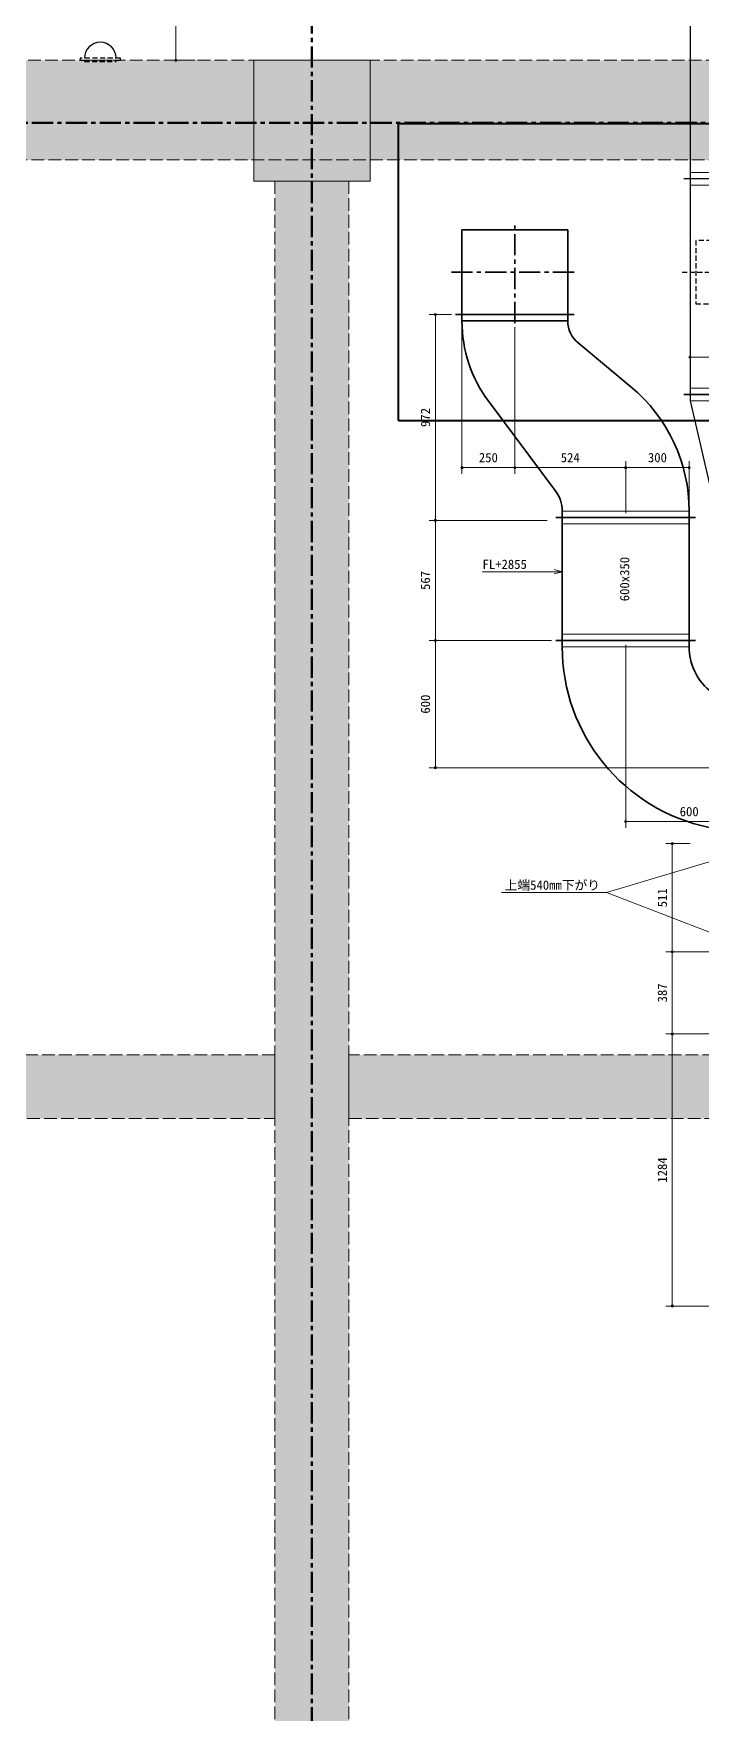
# Model space of a CAD drawing. Units: millimetres at full size, sheet at 1:20. Extents: x -22133 to 21270, y -10253 to 9090.
# Drawn here: x -7445 to -4290, y -3699 to 4230 of the extents above; entities that cross this region are included whole.
import ezdxf
from ezdxf.enums import TextEntityAlignment as Align

# ---------------------------------------------------------------- set-up
doc = ezdxf.new("R2010")
doc.units = ezdxf.units.MM
doc.header["$LTSCALE"] = 20
doc.header["$PDMODE"] = 32
doc.header["$PDSIZE"] = 10
for name, pattern in [('CHAIN1', [8, 5, -1, 1, -1]), ('DASHED1', [1.8, 1.2, -0.6]), ('DASHED3', [4, 3, -1])]:
    doc.linetypes.add(name, pattern=pattern)
for name, color, linetype, lineweight in [('0-1_階なし_梁', 9, 'DASHED3', 15), ('4-0_無題1', 134, 'Continuous', 50), ('4-1_階なし_柱', 9, 'Continuous', 15), ('4-5_寸法', 2, 'Continuous', 30), ('4-7_ダクト－ＥＡ・角ダクト：排気', 2, 'Continuous', 30), ('4-8_ダクト－ＳＡ・角ダクト：空調（往）', 6, 'Continuous', 35), ('5-0_無題1', 5, 'Continuous', 40), ('6-0_無題1', 7, 'Continuous', 15), ('8-0_無題1', 7, 'Continuous', 15)]:
    doc.layers.add(name, color=color, linetype=linetype, lineweight=lineweight)
doc.styles.add('ＭＳ ゴシック', font='')
doc.styles.get('ＭＳ ゴシック').set_extended_font_data('MS Gothic')

# ---------------------------------------------------------------- blocks, each defined once
blk = doc.blocks.new('グループ部品-8')
at = {"layer": '5-0_無題1'}
for p, q in [((-5721.8, 2404.25), (-5721.8, 3804.25)), ((-571.8, 3804.25), (-5721.8, 3804.25)), ((-571.8, 3804.25), (-571.8, 2404.25)), ((-5721.8, 2404.25), (-571.8, 2404.25))]:
    blk.add_line(p, q, dxfattribs=at)

msp = doc.modelspace()

# ---------------------------------------------------------------- linework, layer by layer
at = {"layer": '0-1_階なし_梁', "color": 7}
for points in [[(-11855.3, 3634.25), (13069.7, 3634.25), (13069.7, 4104.25), (-11855.3, 4104.25)], [(-11855.3, 3634.25), (13069.7, 3634.25), (13069.7, 4104.25), (-11855.3, 4104.25)], [(-6305.3, -3965.75), (-5955.3, -3965.75), (-5955.3, 3534.25), (-6305.3, 3534.25)], [(-6305.3, -3965.75), (-5955.3, -3965.75), (-5955.3, 3534.25), (-6305.3, 3534.25)], [(-11955.3, -890.75), (-6305.3, -890.75), (-6305.3, -590.75), (-11955.3, -590.75)], [(-11955.3, -890.75), (-6305.3, -890.75), (-6305.3, -590.75), (-11955.3, -590.75)], [(-5955.3, -890.75), (-305.3, -890.75), (-305.3, -590.75), (-5955.3, -590.75)], [(-5955.3, -890.75), (-305.3, -890.75), (-305.3, -590.75), (-5955.3, -590.75)]]:
    msp.add_lwpolyline(points, close=True, dxfattribs=at)
at = {"layer": '0-1_階なし_梁'}
for points in [[(-11855.3, 4104.25), (13069.7, 3634.25), (13069.7, 4104.25)], [(-11855.3, 4104.25), (-11855.3, 3634.25), (13069.7, 3634.25)], [(-6305.3, 3534.25), (-5955.3, -3965.75), (-5955.3, 3534.25)], [(-6305.3, 3534.25), (-6305.3, -3965.75), (-5955.3, -3965.75)], [(-11955.3, -590.75), (-6305.3, -890.75), (-6305.3, -590.75)], [(-11955.3, -590.75), (-11955.3, -890.75), (-6305.3, -890.75)], [(-5955.3, -590.75), (-305.3, -890.75), (-305.3, -590.75)], [(-5955.3, -590.75), (-5955.3, -890.75), (-305.3, -890.75)]]:
    msp.add_solid(points, dxfattribs=at)
at = {"layer": '4-0_無題1', "linetype": 'CHAIN1'}
for p, q in [((-6130.3, 8490.14), (-6130.3, -10252.91)), ((-21532.86, 3809.25), (21269.7, 3809.25))]:
    msp.add_line(p, q, dxfattribs=at)
at = {"layer": '4-1_階なし_柱', "color": 7}
msp.add_lwpolyline([(-6405.3, 3534.25), (-5855.3, 3534.25), (-5855.3, 4104.25), (-6405.3, 4104.25)], close=True, dxfattribs=at)
msp.add_lwpolyline([(-6405.3, 3534.25), (-5855.3, 3534.25), (-5855.3, 4104.25), (-6405.3, 4104.25)], close=True, dxfattribs=at)
at = {"layer": '4-1_階なし_柱'}
for points in [[(-6405.3, 4104.25), (-5855.3, 3534.25), (-5855.3, 4104.25)], [(-6405.3, 4104.25), (-6405.3, 3534.25), (-5855.3, 3534.25)]]:
    msp.add_solid(points, dxfattribs=at)
at = {"layer": '4-5_寸法', "linetype": 'DASHED1'}
msp.add_line((-7205.3, 4104.25), (-7055.3, 4104.25), dxfattribs=at)
msp.add_lwpolyline([(-7035.3, 4114.25), (-7225.3, 4114.25), (-7225.3, 4104.25), (-7205.3, 4104.25), (-7205.3, 4099.25), (-7055.3, 4099.25), (-7055.3, 4104.25), (-7035.3, 4104.25)], close=True, dxfattribs=at)
at = {"layer": '4-5_寸法'}
msp.add_arc((-7130.3, 4114.25), 75, 0, 180, dxfattribs=at)
at = {"layer": '4-7_ダクト－ＥＡ・角ダクト：排気'}
for p, q in [((-4344.34, 4294.98), (-4344.34, 3574.98)), ((-4344.34, 3574.98), (-4344.34, 3544.98)), ((-4344.34, 3544.98), (-4374.34, 3544.98)), ((-4344.34, 3544.98), (-4344.34, 3514.98)), ((-4344.34, 3514.98), (-4344.34, 2557.01)), ((-4344.34, 2557.01), (-4344.34, 2527.01)), ((-4344.34, 2527.01), (-4374.34, 2527.01)), ((-4344.34, 2527.01), (-4344.34, 2497.01)), ((-4344.34, 2497.01), (-4194.34, 1852.01))]:
    msp.add_line(p, q, dxfattribs=at)
at = {"layer": '4-7_ダクト－ＥＡ・角ダクト：排気', "color": 7, "lineweight": 15}
for p, q in [((-3644.34, 3574.98), (-4344.34, 3574.98)), ((-3644.34, 3514.98), (-4344.34, 3514.98)), ((-3644.34, 2557.01), (-4344.34, 2557.01)), ((-4344.34, 2497.01), (-3644.34, 2497.01))]:
    msp.add_line(p, q, dxfattribs=at)
at = {"layer": '4-7_ダクト－ＥＡ・角ダクト：排気', "linetype": 'DASHED1'}
msp.add_line((-4381.8, 3104.25), (-3601.8, 3104.25), dxfattribs=at)
at = {"layer": '4-7_ダクト－ＥＡ・角ダクト：排気'}
for points in [[(-3614.34, 3544.98), (-3644.34, 3544.98), (-4344.34, 3544.98), (-4374.34, 3544.98)], [(-3614.34, 3544.98), (-3644.34, 3544.98), (-4344.34, 3544.98)], [(-4374.34, 2527.01), (-4344.34, 2527.01), (-3644.34, 2527.01), (-3614.34, 2527.01)], [(-3614.34, 2527.01), (-3644.34, 2527.01), (-4344.34, 2527.01)]]:
    msp.add_lwpolyline(points, dxfattribs=at)
at = {"layer": '4-7_ダクト－ＥＡ・角ダクト：排気', "linetype": 'DASHED1'}
msp.add_lwpolyline([(-3666.8, 3254.25), (-4316.8, 3254.25), (-4316.8, 2954.25), (-3666.8, 2954.25)], dxfattribs=at)
at = {"layer": '4-8_ダクト－ＳＡ・角ダクト：空調（往）', "linetype": 'CHAIN1'}
for p, q in [((-5171.8, 2864.25), (-5171.8, 3344.25)), ((-5471.8, 3104.25), (-4871.8, 3104.25))]:
    msp.add_line(p, q, dxfattribs=at)
at = {"layer": '4-8_ダクト－ＳＡ・角ダクト：空調（往）'}
for p, q in [((-5421.8, 3304.25), (-4921.8, 3304.25)), ((-5421.8, 2904.25), (-5421.8, 2874.25)), ((-5421.8, 2874.25), (-4921.8, 2874.25)), ((-4921.8, 2904.25), (-4921.8, 2874.25)), ((-4623.47, 2562.9), (-4872.91, 2770.08)), ((-5294.89, 2493.23), (-4980.6, 2073.77)), ((-4948.14, 1946.33), (-4948.14, 1976.33)), ((-4948.14, 1916.33), (-4948.14, 1946.33)), ((-4948.14, 1395.27), (-4948.14, 1916.33)), ((-4348.14, 1946.33), (-4348.14, 1976.33)), ((-4348.14, 1946.33), (-4318.14, 1946.33)), ((-4348.14, 1916.33), (-4348.14, 1946.33)), ((-4348.14, 1395.27), (-4348.14, 1916.33)), ((-4948.14, 1365.27), (-4948.14, 1395.27)), ((-4948.14, 1365.27), (-4948.14, 1335.27)), ((-4348.14, 1365.27), (-4348.14, 1395.27)), ((-4348.14, 1365.27), (-4348.14, 1335.27))]:
    msp.add_line(p, q, dxfattribs=at)
at = {"layer": '4-8_ダクト－ＳＡ・角ダクト：空調（往）', "color": 7, "lineweight": 15}
for p, q in [((-4948.14, 1976.33), (-4348.14, 1976.33)), ((-4948.14, 1916.33), (-4348.14, 1916.33)), ((-5324.56, 1690.27), (-5114.56, 1690.27)), ((-4948.14, 1690.27), (-5324.56, 1690.27)), ((-4948.14, 1690.27), (-4986.78, 1700.62)), ((-4948.14, 1690.27), (-4986.78, 1679.91)), ((-4948.14, 1395.27), (-4348.14, 1395.27)), ((-4948.14, 1335.27), (-4348.14, 1335.27))]:
    msp.add_line(p, q, dxfattribs=at)
at = {"layer": '4-8_ダクト－ＳＡ・角ダクト：空調（往）'}
for points in [[(-5421.8, 3304.25), (-5421.8, 2904.25), (-4921.8, 2904.25), (-4921.8, 3304.25)], [(-5451.8, 2904.25), (-5421.8, 2904.25), (-4921.8, 2904.25), (-4891.8, 2904.25)], [(-4978.14, 1946.33), (-4948.14, 1946.33), (-4348.14, 1946.33)], [(-4978.14, 1946.33), (-4948.14, 1946.33), (-4348.14, 1946.33), (-4318.14, 1946.33)], [(-4978.14, 1365.27), (-4948.14, 1365.27), (-4348.14, 1365.27), (-4318.14, 1365.27)], [(-4978.14, 1365.27), (-4948.14, 1365.27), (-4348.14, 1365.27), (-4318.14, 1365.27)]]:
    msp.add_lwpolyline(points, dxfattribs=at)
for centre, radius, start, end in [((-4786.39, 2874.25), 635.42, 180, 216.84387), ((-4786.39, 2874.25), 135.42, 180, 230.28867), ((-5110.64, 1976.33), 762.5, 0, 50.28867), ((-5110.64, 1976.33), 162.5, 0, 36.84387), ((-4078.14, 1335.27), 870, 180, 258.31524), ((-4078.14, 1335.27), 270, 180, 229.26313)]:
    msp.add_arc(centre, radius, start, end, dxfattribs=at)
at = {"layer": '6-0_無題1'}
for p, q in [((-6773.63, 4524.98), (-6773.63, 4104.25)), ((-6682.24, 4104.25), (-6803.63, 4104.25)), ((-5471.8, 2904.25), (-5577.22, 2904.25)), ((-5547.22, 2904.25), (-5547.22, 1932.59)), ((-5421.8, 2854.25), (-5421.8, 2151.79)), ((-5171.8, 2844.25), (-5171.8, 2151.79)), ((-4344.34, 2611.46), (-4344.34, 2732.84)), ((-3994.34, 2702.84), (-4344.34, 2702.84)), ((-5421.8, 2181.79), (-5171.8, 2181.79)), ((-5171.8, 2181.79), (-4648.14, 2181.79)), ((-4648.14, 1966.33), (-4648.14, 2211.79)), ((-4648.14, 2181.79), (-4348.14, 2181.79)), ((-4348.14, 1869.52), (-4348.14, 2211.79)), ((-5019.73, 1932.59), (-5577.22, 1932.59)), ((-5547.22, 1932.59), (-5547.22, 1365.27)), ((-4998.14, 1365.27), (-5577.22, 1365.27)), ((-5547.22, 1365.27), (-5547.22, 765.27)), ((-4648.14, 1345.27), (-4648.14, 481.02)), ((-4068.14, 765.27), (-5577.22, 765.27)), ((-4048.14, 511.02), (-4648.14, 511.02)), ((-4344.34, 406.67), (-4458.18, 406.67)), ((-4428.18, 406.67), (-4428.18, -104.16)), ((-4244.34, -104.16), (-4458.18, -104.16)), ((-4428.18, -104.16), (-4428.18, -491.48)), ((-4244.34, -491.48), (-4458.18, -491.48)), ((-4428.18, -491.48), (-4428.18, -1775.91)), ((-3756.41, -1775.91), (-4458.18, -1775.91))]:
    msp.add_line(p, q, dxfattribs=at)
for p in [(-6773.63, 4104.25), (-5547.22, 2904.25), (-4344.34, 2702.84), (-5421.8, 2181.79), (-5171.8, 2181.79), (-4648.14, 2181.79), (-4348.14, 2181.79), (-5547.22, 1932.59), (-5547.22, 1365.27), (-5547.22, 765.27), (-4648.14, 511.02), (-4428.18, 406.67), (-4428.18, -104.16), (-4428.18, -491.48), (-4428.18, -1775.91)]:
    msp.add_point(p, dxfattribs=at)
at = {"layer": '8-0_無題1'}
for p, q in [((-3966.42, 406.67), (-4739.59, 175.81)), ((-4739.59, 175.81), (-5234.59, 175.81)), ((-4011.34, -104.16), (-4739.59, 175.81))]:
    msp.add_line(p, q, dxfattribs=at)

# ---------------------------------------------------------------- block references
at = {"layer": '5-0_無題1'}
msp.add_blockref('グループ部品-8', (0, 0), dxfattribs=at)

# ---------------------------------------------------------------- texts
at = {"layer": '4-8_ダクト－ＳＡ・角ダクト：空調（往）', "color": 7, "style": 'ＭＳ ゴシック'}
msp.add_text('FL+2855', height=43.99, dxfattribs=at).set_placement((-5324.56, 1690.27), align=Align.BOTTOM_LEFT)
msp.add_text('600x350', height=43.99, rotation=90, dxfattribs=at).set_placement((-4618.14, 1550.8), align=Align.BOTTOM_LEFT)
at = {"layer": '6-0_無題1', "style": 'ＭＳ ゴシック'}
for s, p in [('972', (-5559.22, 2373.42)), ('567', (-5559.22, 1603.93)), ('600', (-5559.22, 1020.27)), ('511', (-4440.18, 106.25)), ('387', (-4440.18, -342.82)), ('1284', (-4440.18, -1193.69))]:
    msp.add_text(s, height=43.99, rotation=90, dxfattribs=at).set_placement(p, align=Align.BOTTOM_LEFT)
for s, p in [('250', (-5341.8, 2193.79)), ('524', (-4954.97, 2193.79)), ('300', (-4543.14, 2193.79)), ('600', (-4393.14, 523.02))]:
    msp.add_text(s, height=43.99, dxfattribs=at).set_placement(p, align=Align.BOTTOM_LEFT)
at = {"layer": '8-0_無題1', "style": 'ＭＳ ゴシック'}
msp.add_text('上端540㎜下がり', height=43.99, dxfattribs=at).set_placement((-5219.59, 175.81), align=Align.BOTTOM_LEFT)

doc.saveas('drawing.dxf')
